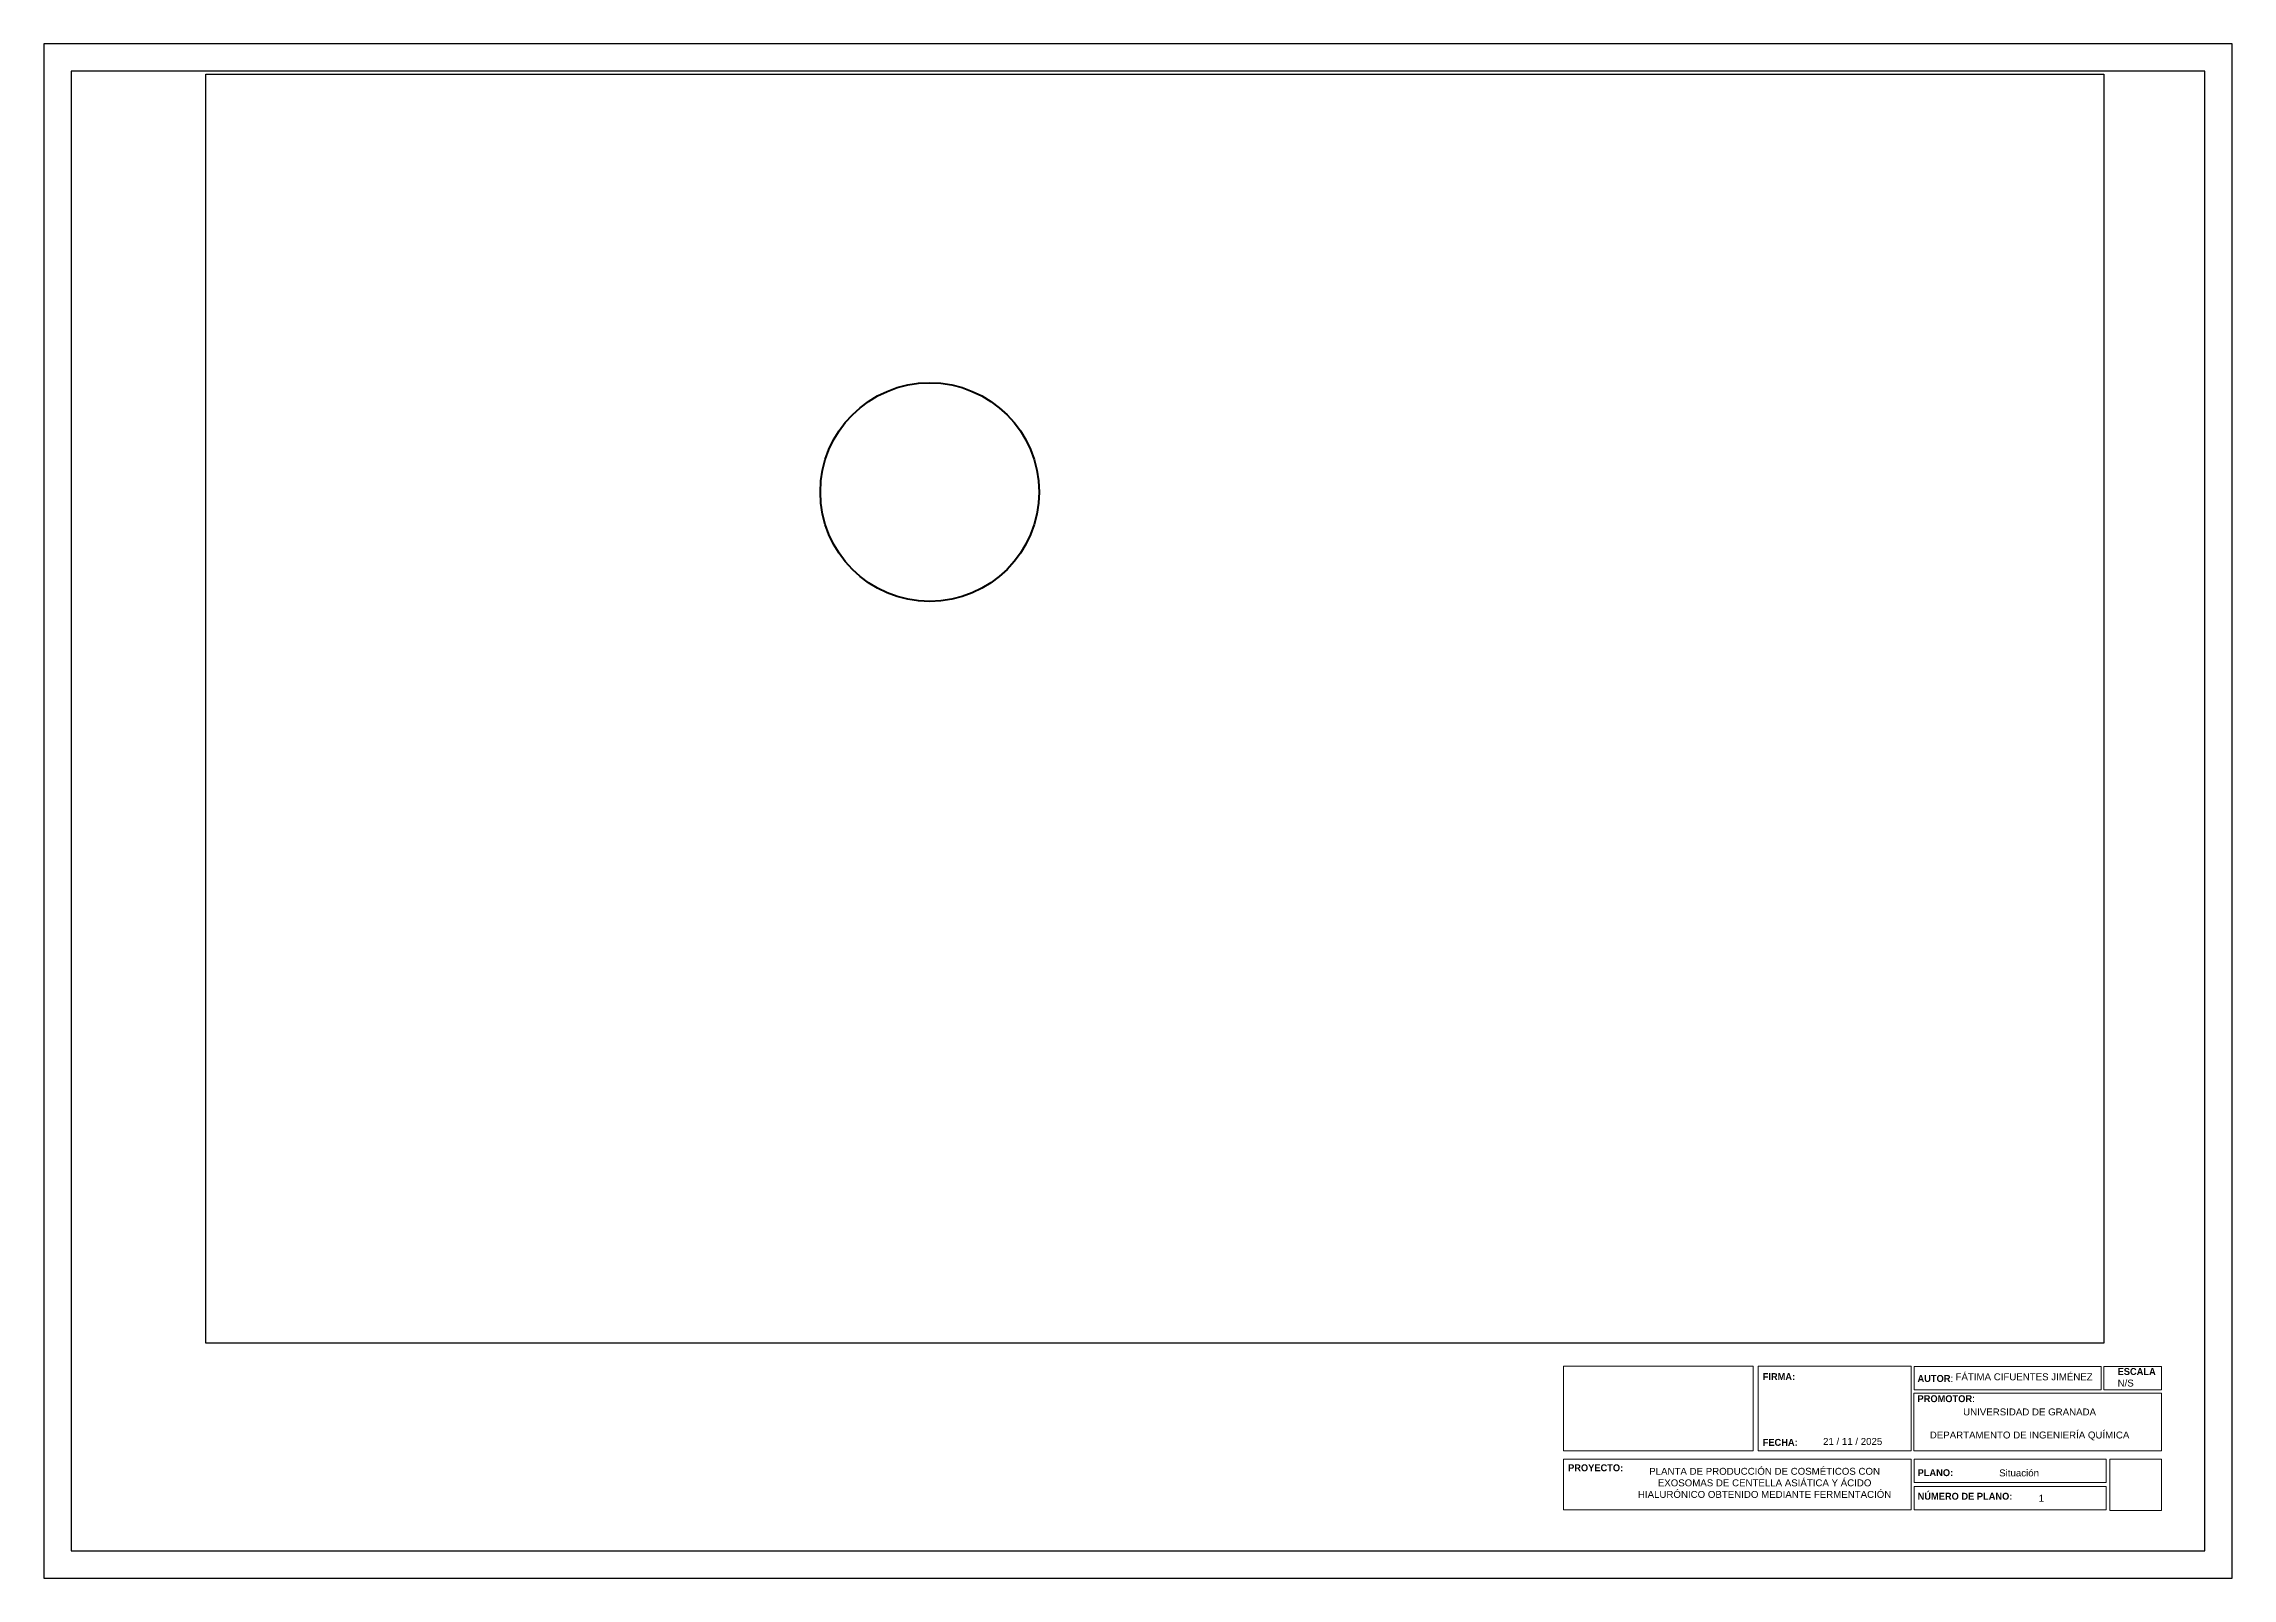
# Paper-space layout 'Situación' of a CAD drawing. Header units: inches, sheet in millimetres. Extents: x 10 to 410, y 10 to 291.
import ezdxf

# ---------------------------------------------------------------- set-up
doc = ezdxf.new("R2010")
doc.units = ezdxf.units.IN
doc.header["$LTSCALE"] = 5
doc.header["$MEASUREMENT"] = 0
doc.layers.add('11. LEYENDA', color=7, linetype='Continuous', lineweight=9)
doc.styles.get("Standard").update_dxf_attribs({"font": 'arial.ttf'})
picture_1 = doc.add_image_def('image1.dib', size_in_pixel=(1600, 1070))

psp = doc.layouts.new('Situación')

# ---------------------------------------------------------------- linework, layer by layer
for points in [[(10, 10), (410, 10), (410, 290.6), (10, 290.6)], [(15, 15), (405, 15), (405, 285.6), (15, 285.6)]]:
    psp.add_lwpolyline(points, close=True)
at = {"color": 18, "lineweight": 60, "true_color": 0x000000}
psp.add_circle((171.93, 208.62), 19.99, dxfattribs=at)
at = {"layer": '11. LEYENDA', "ltscale": 0.05}
for points in [[(322.44, 33.29), (287.79, 33.29), (287.79, 48.8), (322.44, 48.8)], [(323.34, 48.76), (351.34, 48.76), (351.34, 33.27), (323.34, 33.27)], [(351.87, 48.74), (386.04, 48.74), (386.04, 44.45), (351.87, 44.45)], [(386.56, 48.74), (397.08, 48.74), (397.08, 44.45), (386.56, 44.45)], [(351.82, 43.87), (397.08, 43.87), (397.08, 33.27), (351.82, 33.27)], [(287.76, 31.77), (351.33, 31.77), (351.33, 22.5), (287.76, 22.5)], [(351.87, 31.77), (386.94, 31.77), (386.94, 27.49), (351.87, 27.49)], [(387.64, 31.77), (397.08, 31.77), (397.08, 22.38), (387.64, 22.38)], [(351.87, 26.79), (386.94, 26.79), (386.94, 22.5), (351.87, 22.5)]]:
    psp.add_lwpolyline(points, close=True, dxfattribs=at)

# ---------------------------------------------------------------- texts
at = {"layer": '11. LEYENDA', "ltscale": 0.05, "attachment_point": 1}
for s, width, insert, char_height in [('{\\fCascadia Code ExtraLight|b1|i0|c0|p49;ESCALA }\\PN/S', 10.0528, (389.05, 48.44), 1.2668), ('{\\fCascadia Code ExtraLight|b1|i0|c0|p49;FIRMA:}', 6.4045, (324.18, 47.51), 1.2668), ('{\\fCascadia Code ExtraLight|b1|i0|c0|p49;AUTOR}:', 6.4045, (352.48, 47.16), 1.2668), ('\\pxqc;FÁTIMA CIFUENTES JIMÉNEZ', 45.382, (349.27, 47.47), 1.2668), ('{\\fCascadia Code ExtraLight|b1|i0|c0|p49;PROMOTOR}:', 6.4045, (352.48, 43.47), 1.2668), ('\\pxqc;UNIVERSIDAD DE GRANADA\\P\\PDEPARTAMENTO DE INGENIERÍA QUÍMICA', 45.382, (350.27, 41.05), 1.2668), ('{\\fCascadia Code ExtraLight|b1|i0|c0|p49;FECHA:}', 6.4045, (324.18, 35.48), 1.2668), ('\\pxqc;21 / 11 / 2025', 39.167, (321.04, 35.65), 1.2668), ('{\\fCascadia Code ExtraLight|b1|i0|c0|p49;PROYECTO:}', 7.0624, (288.61, 30.83), 1.2668), ('\\pxqc;PLANTA DE PRODUCCIÓN DE COSMÉTICOS CON EXOSOMAS DE CENTELLA ASIÁTICA Y ÁCIDO HIALURÓNICO OBTENIDO MEDIANTE FERMENTACIÓN', 51.3381, (298.86, 30.19), 1.26685), ('{\\fCascadia Code ExtraLight|b1|i0|c0|p49;PLANO:}', 7.0624, (352.5, 29.94), 1.2668), ('\\pxqc;Situación', 28.5094, (356.79, 29.89), 1.2668), ('{\\fCascadia Code ExtraLight|b1|i0|c0|p49;NÚMERO DE PLANO:}', 20.1402, (352.5, 25.63), 1.2668), ('\\pxqc;   1', 39.167, (354.79, 25.26), 1.267)]:
    psp.add_mtext_dynamic_manual_height_columns(s, width=width, gutter_width=6.33, heights=[0], dxfattribs=dict(at, insert=insert, char_height=char_height))

# ---------------------------------------------------------------- pictures from other files: only their frames are drawn
image = psp.add_image(picture_1, insert=(39.62, 53.01), size_in_units=(346.93, 232.01))
image.dxf.flags = 7

doc.saveas('drawing.dxf')
